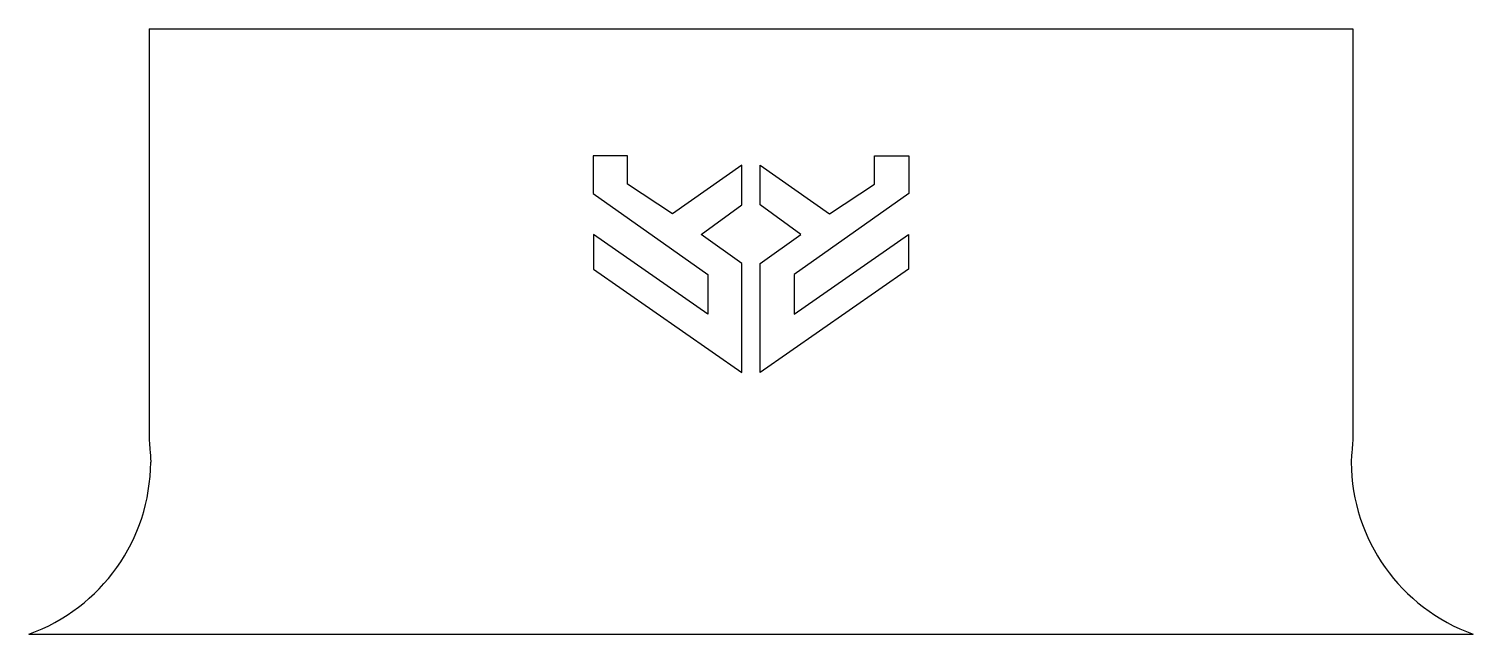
# Model space of a CAD drawing. Header units: millimetres. Extents: x 141 to 441, y 157 to 282.
import ezdxf

# ---------------------------------------------------------------- set-up
doc = ezdxf.new("R2010")
doc.units = ezdxf.units.MM
doc.layers.add('CANTONEIRA_BASE_', color=7, linetype='Continuous')
doc.layers.add('Default', color=7, linetype='Continuous')

# ---------------------------------------------------------------- blocks, each defined once
blk = doc.blocks.new('SE')
at = {"layer": 'CANTONEIRA_BASE_', "color": 7, "linetype": 'Continuous'}
for p, q in [((166.46, 282.37), (166.46, 197.37)), ((166.46, 282.37), (416.46, 282.37)), ((416.46, 282.37), (416.46, 197.37)), ((258.65, 256.01), (258.65, 248.14)), ((265.79, 256.01), (258.65, 256.01)), ((265.79, 250.13), (265.79, 256.01)), ((317.12, 256.01), (324.27, 256.01)), ((317.12, 250.13), (317.12, 256.01)), ((324.27, 256.01), (324.27, 248.14)), ((289.54, 254.09), (275.14, 243.94)), ((289.54, 245.84), (289.54, 254.09)), ((293.37, 254.09), (307.78, 243.94)), ((293.37, 245.84), (293.37, 254.09)), ((275.14, 243.94), (265.79, 250.13)), ((307.78, 243.94), (317.12, 250.13)), ((258.65, 248.14), (282.5, 231.38)), ((324.27, 248.14), (300.41, 231.38)), ((281.11, 239.68), (289.54, 245.84)), ((301.8, 239.68), (293.37, 245.84)), ((258.72, 239.64), (258.72, 232.44)), ((282.5, 223.11), (258.72, 239.64)), ((289.54, 233.63), (281.11, 239.68)), ((293.37, 233.63), (301.8, 239.68)), ((300.41, 223.11), (324.19, 239.64)), ((324.19, 239.64), (324.19, 232.44)), ((258.72, 232.44), (289.54, 211.01)), ((282.5, 231.38), (282.5, 223.11)), ((289.54, 211.01), (289.54, 233.63)), ((293.37, 211.01), (293.37, 233.63)), ((324.19, 232.44), (293.37, 211.01)), ((300.41, 231.38), (300.41, 223.11)), ((141.46, 156.64), (441.46, 156.64))]:
    blk.add_line(p, q, dxfattribs=at)
for centre, start, end in [((128.66, 192.53), 289.6225, 359.7182), ((454.25, 192.53), 180.2818, 250.3775)]:
    blk.add_arc(centre, 38.1, start, end, dxfattribs=at)
for points in [[(166.46, 197.37), (166.46, 196.95), (166.47, 196.53), (166.53, 195.69), (166.57, 195.28), (166.66, 194.44), (166.7, 194.02), (166.75, 193.18), (166.76, 192.76), (166.76, 192.34)], [(416.46, 197.37), (416.46, 196.95), (416.44, 196.53), (416.38, 195.69), (416.34, 195.28), (416.26, 194.44), (416.22, 194.02), (416.16, 193.18), (416.15, 192.76), (416.15, 192.34)]]:
    blk.add_open_spline(points, degree=3, knots=[0, 0, 0, 0, 0.25, 0.25, 0.5, 0.5, 0.75, 0.75, 1, 1, 1, 1], dxfattribs=at)

msp = doc.modelspace()

# ---------------------------------------------------------------- block references
at = {"layer": 'Default'}
msp.add_blockref('SE', (0, 0), dxfattribs=at)

doc.saveas('drawing.dxf')
